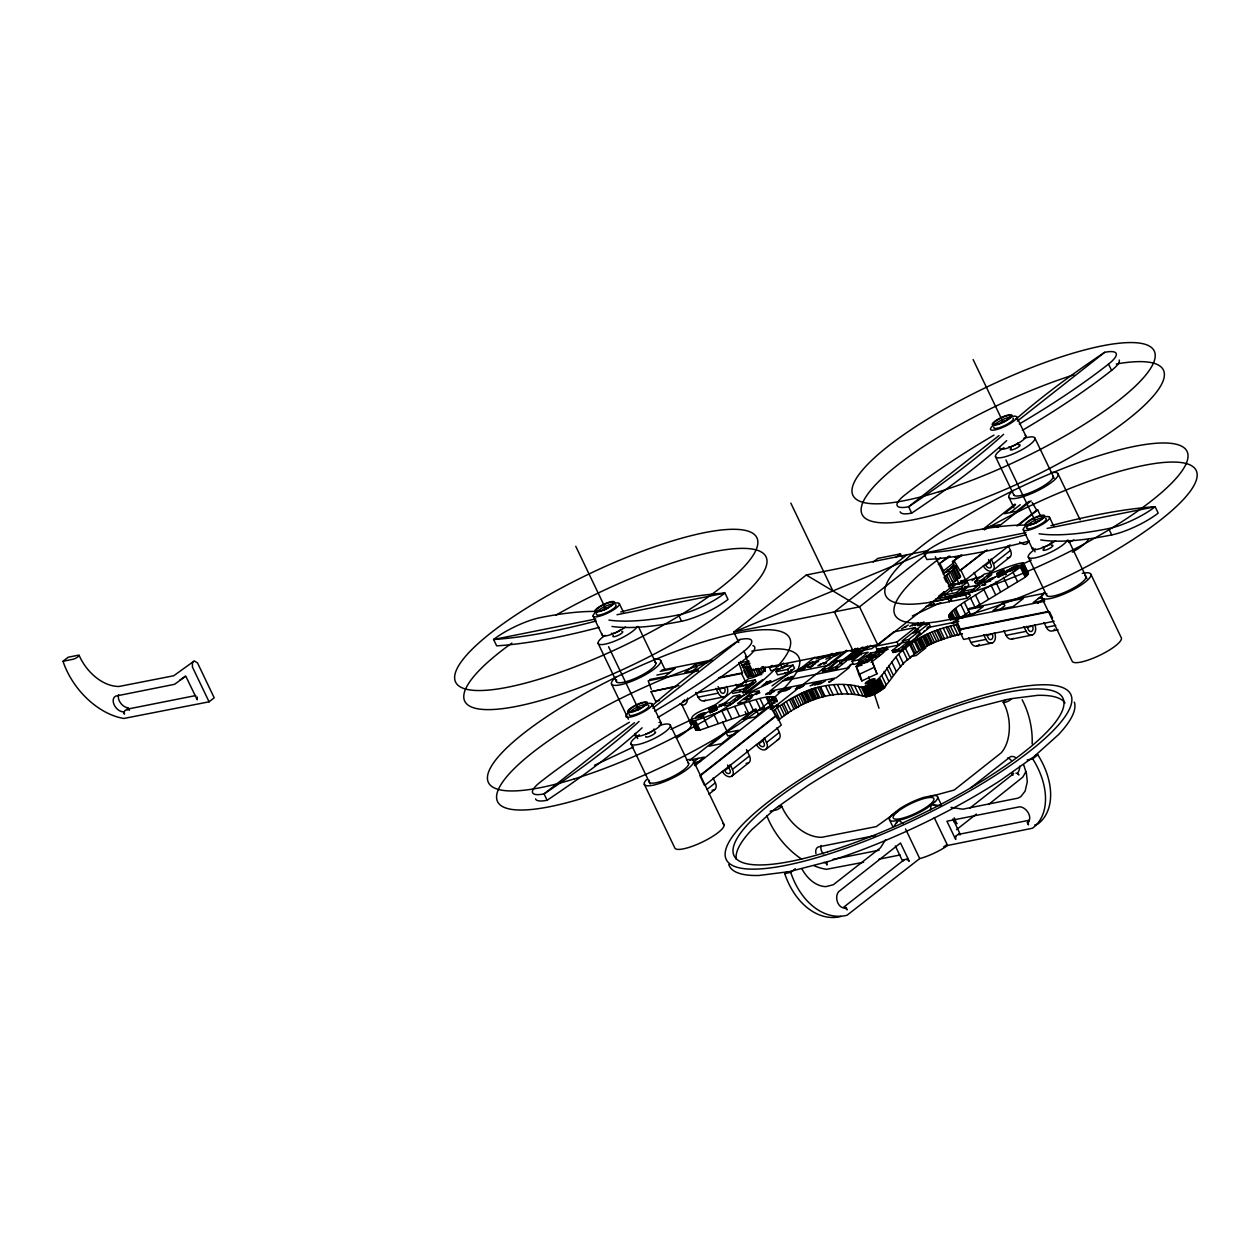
<?xml version="1.0" encoding="UTF-8"?>
<svg xmlns="http://www.w3.org/2000/svg" width="1260" height="1260" viewBox="0 0 1260 1260"><rect width="100%" height="100%" fill="white"/><g stroke="black" fill="none" stroke-linecap="round" stroke-linejoin="round"><path stroke-width="1.5" d="M989.32 573.993C1054.951 547.974 1011.323 574.371 983.776 589.365C982.249 592.515 927.754 619.967 958.813 618.25M896.569 823.174L897.356 821.331A8.788 5.827 51.9 0 1 899.656 820.874L903.042 823.709M970.531 598.043L975.098 607.572L1025.199 577.253L1028.286 573.111L1023.561 563.299M1022.978 562.921C1023.75 568.417 1032.113 576.418 1026.601 572.276M752.141 712.042L699.993 730.091L695.803 730.012L696.181 727.555M769.435 707.238C799.801 676.352 695.347 723.303 692.527 720.815C687.125 713.853 709.49 708.624 716.751 703.757L731.981 691.772M751.999 683.109L751.716 684.117L752.677 683.928M920.65 623.731L920.997 622.471M745.621 688.149L745.337 689.157L746.282 688.968M860.218 652.097L860.501 651.089M853.839 657.121L854.122 656.113M784.067 691.189L784.791 689.047M695.426 728.863L695.835 728.028M777.31 718.783L773.498 710.829C797.627 690.937 830.198 678.447 861.415 687.235C883.496 684.274 888.536 659.421 905.515 648.365C919.847 634.883 939.094 628.582 957.868 624.188L960.908 630.551M872.109 655.846L871.133 656.602L872.392 656.35M945.567 572.308L948.686 570.843M749.968 695.63L747.479 696.796L752.393 694.953L749.322 696.15M943.976 572.859L948.922 570.796M966.452 586.577L963.317 588.83M950.418 626.062L955.001 635.607L962.435 633.733C943.677 638.127 924.415 644.427 910.082 657.909C893.104 668.966 888.064 693.819 865.982 696.78C834.766 687.991 802.21 700.481 778.082 720.373M815.63 663.673L812.054 665.248L813.33 664.13M818.559 661.374L814.984 662.949L816.26 661.831M980.721 581.458L979.288 582.687M885.622 839.648L880.504 847.76L833.301 884.756L825.82 886.631C815.488 886.3 806.967 878.11 801.943 868.928M893.828 826.654L896.899 821.772M808.006 666.682L805.612 666.209M744.455 665.075L748.708 661.721M912.177 625.921L913.815 623.92L909.767 626.393M819.835 665.327L823.253 662.65M724.138 703.395L718.909 705.127M911.342 641.056L907.861 642.899M816.732 682.636L814.653 685.062L819.425 682.101M784.555 666.304L784.287 665.5M948.622 586.876L960.624 576.45L956.056 566.921L944.055 577.332L946.339 582.104M640.316 708.671C642.411 706.041 633.764 710.026 636.835 710.309M1074.339 702.103A191.016 45.565 -25.6 0 1 1058.321 734.816L1033.814 756.772L1000.298 780.523A191.016 45.565 -25.6 0 1 827.505 861.73L789.453 871.605L759.04 875.464A191.016 45.565 -25.6 0 1 728.752 864.517M63 661.264L68.134 657.232L77.994 655.263A3.638 0.866 -25.6 0 1 78.829 656.019A9.182 2.189 -25.6 0 1 76.876 657.562A3.638 0.866 -25.6 0 1 72.859 659.295L63 661.264A64.103 42.478 51.8 0 0 123.842 718.468L209.066 701.82L214.184 697.788L197.536 662.949L194.402 660.98A8.788 6.237 78.8 0 0 192.449 662.524L192.402 666.981L209.066 701.82M125.417 710.167L128.063 709.207L127.197 709.868M659.468 700.45L655.625 701.237L651.058 691.693L678.872 685.597M928.415 550.494L806.274 575.001L733.808 632.079L738.801 642.49M710.026 661.342L695.394 664.288L685.03 672.446L697.835 669.879M691 672.131L696.922 667.469L695.394 664.288M634.442 722.72L544.068 793.894L547.108 800.258A431.676 102.973 -25.6 0 0 642.112 727.808M652.822 708.246L740.124 639.466A36.319 8.662 -25.6 0 1 743.967 651.215L747.007 657.578A305.408 72.844 -25.6 0 1 657.799 717.507M998.991 435.582L908.617 506.756L911.673 513.119A431.676 102.973 -25.6 0 0 1006.661 440.669M1017.371 421.092L1104.673 352.327A36.319 8.662 -25.6 0 1 1108.516 364.077L1111.556 370.424A305.408 72.844 -25.6 0 1 1022.348 430.353M873.196 562.054L877.795 558.416L900.443 553.88L901.955 557.062M718.468 678.163L741.573 673.517L742.439 672.856L738.707 662.634M895.828 557.503L900.443 553.88M731.855 691.472L737.273 687.204L748.771 684.889L749.684 686.794L744.266 691.063L732.769 693.378L731.855 691.472L743.353 689.157L748.771 684.889M735.021 689.362L748.723 678.573C755.354 677.36 763.466 673.895 765.67 667.123M906.853 554.825L834.403 611.887L852.689 650.05M780.491 668.792L770.915 670.714L769.387 667.532L772.096 665.39M723.602 703.899L733.336 696.229L739.73 694.937L740.644 696.843L730.894 704.529L724.516 705.805L723.602 703.899L729.981 702.623L739.73 694.937M749.747 684.117L755.165 679.849L756.079 681.755L750.661 686.023L749.747 684.117L738.25 686.432L743.668 682.164L755.165 679.849M744.502 690.37L747.92 687.677M750.881 685.346L754.299 682.652M769.387 667.532L780.885 665.217L783.594 663.091M776.097 671.69L781.515 667.422L793.012 665.107L794.54 668.288L789.122 672.556L777.625 674.872L776.097 671.69L787.594 669.375L793.012 665.107M925.832 554.636L859.54 606.847L733.808 632.079L926.588 552.022M787.831 664.13L782.413 668.399L780.885 665.217M767.23 681.471L765.607 682.747L770.868 680.731L769.088 682.148M745.81 699.142L747.212 697.804L743.699 699.568L747.731 698.749M748.739 700.04L751.984 697.489M756.284 694.528L759.528 691.96M814.826 657.216L796.336 671.769L829.017 665.217L847.508 650.648M792.036 676.588L788.618 679.266L790.745 678.274M803.155 668.698L805.172 668.005L802.636 669.564A4.032 0.961 -25.6 0 1 800.51 669.989L801.533 668.729M689.63 760.378L754.063 709.632L756 709.238L758.536 714.546M949.064 556.038L938.322 564.496L950.197 556.274M982.816 529.452L1015.04 504.079M726.169 732.737L709.112 746.172L721.35 743.715L738.391 730.28L726.169 732.737L727.681 735.919L734.674 734.517M756 709.238L743.211 719.303L755.449 716.861L768.222 706.781L770.159 706.403L775.735 715.743L776.743 715.538L781.31 725.083L704.592 785.5L700.024 775.955L776.743 715.538M984.296 529.42L987.131 527.184L999.369 524.727L996.518 526.963M1015.544 504.803L1004.173 513.765L1016.411 511.308L1029.199 501.228M811.739 666.162L808.069 667.375L813.22 665.674M783.263 689.346L778.097 692.291L781.641 690.637M693.913 761.733L698.182 758.362M1010.3 512.537L1020.238 504.693M825.851 659.122L830.324 657.169M694.355 764.977L704.293 757.134L692.071 759.591M959.474 584.514L956.497 578.293L960.104 577.568L952.481 561.661L961.002 554.951M694.969 765.623L770.159 706.403M823.662 663.532L836.672 654.176L822.308 657.799M952.481 561.661L962.089 555.235M997.369 527.436L1031.137 500.85M953.678 562.889L942.496 571.646M947.189 570.197L952.765 567.756M771.246 709.538L846.5 650.255M943.267 574.04L954.025 565.567M804.494 685.094L799.328 688.039L802.872 686.369M831.49 662.02L837.884 660.744L828.135 668.414L821.74 669.69L822.654 671.596L825.442 669.406M829.285 668.178L839.018 660.508L845.413 659.232L846.326 661.138L836.577 668.808L830.198 670.084L829.285 668.178L835.663 666.902L847.602 657.421M822.654 671.596L829.048 670.32L831.836 668.131M854.296 650.837L857.714 648.144L856.595 650.365L858.863 648.569M830.198 670.084L832.97 667.894M841.27 661.342L846.689 657.074L858.186 654.775L852.768 659.027L845.114 660.571M836.766 666.902L835.963 667.548L837.869 667.17M700.56 774.963L775.735 715.743M954.403 561.267L959.994 570.607L984.533 551.281M1016.757 525.892L1036.712 510.19L1037.705 509.985L1040.76 516.348M841.444 664.351L842.2 663.532L840.767 663.532M851.445 656.649L848.027 659.342L850.153 658.334M857.824 651.625L854.406 654.302L856.532 653.31M959.994 570.607L987.084 549.864M1017.765 525.688L1037.705 509.985M817.913 684.4L821.331 681.707M866.911 646.963L863.273 648.931L865.132 647.136M820.417 683.897L825.363 680.904M856.422 655.657L851.256 658.586L854.784 656.933M862.801 650.617L857.635 653.562L861.178 651.892M870.581 645.466L864.785 650.034L871.841 648.616L876.188 645.183M852.012 661.216L861.745 653.546L868.14 652.27L858.391 659.941L852.012 661.216L853.524 664.398L859.918 663.122L858.391 659.941M851.398 664.414L847.996 667.107L850.122 666.099M903.121 641.513L898.553 645.104L877.023 649.42L875.495 646.254L893.75 631.874L915.295 627.543L916.808 630.724M745.447 656.365L752.094 670.241L877.826 645.01L950.292 587.932L935.329 556.715M950.481 588.656L955.899 584.388L967.397 582.088L968.924 585.254L963.49 589.523L961.978 586.341L950.481 588.656L952.009 591.838M858.911 661.531L865.399 656.413L869.242 655.641L870.156 657.562L863.667 662.665L859.84 663.437L858.911 661.531L862.753 660.76L869.242 655.641M878.094 651.562L870.439 653.105L867.195 655.657L874.85 654.129L878.094 651.562L879.008 653.467M944.701 594.956L950.119 590.688L961.616 588.388L962.53 590.294L957.112 594.562L945.614 596.862L944.701 594.956L956.198 592.657L961.616 588.388M926.1 606.406L931.849 605.241L934.022 603.54M877.023 649.42L878.078 648.585M908.287 625.023L901.64 628.866M962.057 584.136L960.529 580.955L965.569 579.947L1010.063 544.903M858.517 671.344L856.217 666.367L859.462 663.815L867.132 662.272M859.84 663.437L861.997 661.736M730.485 766.206L724.799 770.679L725.398 771.687A3.607 2.394 51.8 0 0 728.926 773.53A3.607 2.394 51.8 0 0 730.217 770.71L727.603 765.009M763.166 740.47L758.898 743.825L759.496 744.833A3.607 2.394 51.8 0 0 763.024 746.676A3.607 2.394 51.8 0 0 764.316 743.857L762.442 739.699M990.029 561.771L985.777 565.126L986.375 566.134A3.607 2.394 51.8 0 0 989.903 567.976A3.607 2.394 51.8 0 0 991.195 565.157L988.564 559.456M865.336 660.681L866.313 659.925M961.978 586.341L967.397 582.088M951.631 600.012L949.457 601.713L934.133 604.784L932.605 601.603L947.929 598.531L951.19 595.98L935.849 599.051M886.898 647.293L879.228 648.837L875.983 651.388L883.654 649.861L886.898 647.293L887.812 649.199L882.016 652.27M870.188 660.508L875.385 656.413L876.314 658.318L871.101 662.413M876.141 655.83L882.63 650.711L883.543 652.617L877.054 657.736L876.141 655.83L872.298 656.586L878.803 651.483L882.63 650.711M706.876 789.516L715.397 782.806L713.113 778.034M722.389 771.388A7.261 4.835 51.8 0 0 730.469 776.743A7.261 4.835 51.8 0 0 732.454 769.372L749.495 755.953L746.456 749.59M756.488 744.534A7.261 4.835 51.8 0 0 764.568 749.889A7.261 4.835 51.8 0 0 766.553 742.518L779.326 732.438L777.042 727.681M950.213 598.075L953.458 595.523L968.783 592.436L970.31 595.618L967.066 598.185L951.725 601.256L950.213 598.075L965.538 595.003L968.783 592.436M972.106 580.608L976.374 577.253L974.09 572.481M983.351 565.834A7.261 4.835 51.8 0 0 991.431 571.19A7.261 4.835 51.8 0 0 993.415 563.818L1010.473 550.399L1008.173 545.627M878.141 656.365L878.944 655.735M879.433 655.342L880.409 654.586M875.495 646.254L897.041 641.923L915.295 627.543M962.293 591.428L967.711 587.16L979.209 584.86L980.122 586.766L974.72 591.019L963.207 593.334L962.293 591.428L973.791 589.129L979.209 584.86M974.657 581.71L984.406 574.04L990.801 572.764L991.714 574.67L981.965 582.341L975.571 583.616L974.657 581.71L981.052 580.435L990.801 572.764M923.879 621.904L919.611 625.259L917.422 625.574L921.847 623.495M708.939 794.178L714.609 789.689M731.666 776.27L748.708 762.835M765.765 749.416L778.554 739.337M992.628 570.717L1009.685 557.282M892.127 650.569L901.876 642.884L908.255 641.608L909.169 643.513L899.419 651.184L893.041 652.475L892.127 650.569L898.506 649.278L908.255 641.608M989.651 575.663L987.541 577.316L987.194 576.245M908.554 639.623L918.304 631.937L919.816 635.119L910.082 642.805L908.554 639.623L902.176 640.899L911.909 633.229L918.304 631.937M928.951 623.558L922.572 624.834L912.823 632.504L919.217 631.228L928.951 623.558L930.478 626.74L920.729 634.41L917.548 635.056M893.041 652.475L895.828 650.286M971.869 590.294L971.271 590.987L973.035 590.72M896.364 650.601L895.072 651.625L899.105 650.822M897.183 651.215L897.986 650.569M902.349 648.27L904.286 646.726M905.436 645.829L907.547 644.175M912.996 639.875L914.949 638.347M923.643 631.481L924.619 630.724M983.824 585.049L985.241 583.726L981.729 585.475L985.745 584.672M991.147 579.301L992.565 578.056L989.037 579.726L993.069 578.907M1054.084 621.259L963.569 639.434L958.986 629.89L959.836 629.212L956.119 619.006L957.758 617.715L972.846 614.691L983.209 606.533L968.121 609.556L970.672 614.848M968.121 609.556L969.759 608.265L1044.886 593.192M956.009 622.976L958.041 621.385M1003.338 602.485L992.975 610.643L1013.087 606.611L1023.451 598.453L1003.338 602.485L1004.85 605.666L998.928 610.328M1043.563 594.421L1033.2 602.579L1044.524 600.311M1037.689 603.43L1043.611 598.752M969.901 808.085L1012.189 774.821M956.513 829.663L976.342 814.07M988.564 804.478L1022.742 777.184A64.103 45.502 78.7 0 0 1025.845 771.466M841.034 916.414A64.103 45.502 78.7 0 1 784.712 873.558L786.775 871.936M1011.89 698.607L1006.015 699.694L1004 701.269A3.638 0.866 -25.6 0 0 1004.378 702.45A9.182 2.189 -25.6 0 0 1006.094 702.056A3.638 0.866 -25.6 0 0 1010.016 700.072L1011.89 698.607L1037.578 695.347A182.322 43.486 -25.6 0 1 1065.015 702.907M784.712 873.558L790.729 872.361L795.375 868.723M970.925 787.705L1010.221 756.882A9.119 6.473 78.7 0 1 1015.607 757.622M843.57 907.294L904.019 859.856A9.182 6.079 51.9 0 1 906.318 859.399L908.129 858.911L909.169 861.289A3.638 2.41 51.9 0 0 906.318 859.399M1027.152 759.953L1032.712 758.851L1037.831 754.819A64.103 42.478 51.9 0 1 1037.641 824.182L1034.759 824.985M1032.712 758.851A64.103 42.478 51.9 0 1 1032.523 828.214L947.599 845.492L945.882 846.72A26.617 6.347 -25.6 0 1 921.8 858.028L919.706 858.58L847.067 915.217A64.103 45.502 78.7 0 1 790.729 872.361M964.404 602.264L968.987 611.809L960.262 618.093L955.694 608.548M193.804 661.311L173.722 675.754L119.102 686.464C102.312 686.574 86.121 671.485 79.144 655.405M179.66 680.29L185.299 676.226M896.348 812.149L876.267 826.607L821.662 837.317C804.856 837.428 788.665 822.339 781.688 806.242M1037.2 522.27L1038.13 521.041L1033.767 523.624M956.198 835.994A3.638 2.583 78.7 0 0 955.757 839.443L954.56 837.144L956.198 835.994A9.182 6.52 78.7 0 1 958.167 834.467L959.695 833.112L952.922 818.968M975.098 607.572L979.933 604.359L975.366 594.815M852.878 649.593L851.02 651.388L855.792 648.522L854.831 648.711M742.045 665.563L746.077 663.091M817.929 665.721L821.158 663.736M699.583 714.956C690.779 722.232 713.585 709.821 699.583 714.956L701.111 718.137M869.069 680.935C860.265 688.212 883.071 675.817 869.069 680.935L870.597 684.117M785.106 679.108C794.036 676.195 775.467 684.432 788.965 677.203M735.934 699.93L735.068 700.402M926.872 628.834L928.084 627.543L958.797 621.4M799.202 687.015C790.225 689.944 808.825 681.755 795.344 688.937M777.436 668.871L778.302 668.414M739.525 691.362L740.392 690.905M781.389 691.74L787.484 688.511M605.84 609.273C612.958 604.8 598.721 610.565 605.194 609.541M639.277 709.348L638.001 709.947M1036.633 522.616L1034.208 523.577M1013.544 567.378C1004.094 573.804 1024.097 564.48 1013.544 567.378L1015.072 570.559M748.613 663.406L745.873 664.792L748.519 664.256M869.872 684.353L874.44 693.898L875.59 693.378L876.724 692.827L872.156 683.282M716.152 706.246L717.129 709.222M711.223 711.995L710.246 709.018M1003.747 571.221L1004.11 570.276L996.865 573.678L998.156 577.301L1005.401 573.899L1004.425 570.906L996.865 573.678M771.341 693.551L769.261 694.071L774.616 691.094L772.128 691.582M822.087 657.09L824.859 655.783M998.818 576.985L997.841 576.67L1005.086 573.253L1004.11 570.276M823.883 664.24L826.67 662.933M845.066 659.641L846.326 659.106M954.261 623.086L951.993 623.196A4.993 1.197 -25.6 0 1 954.875 621.054L957.159 620.235M776.491 706.891L778.475 705.175A4.993 1.197 -25.6 0 0 775.562 705.647L772.412 707.71M997.526 572.764L998.566 575.363L997.526 572.764L1002.787 570.292L1003.826 572.89L974.453 586.703M709.522 708.183L714.782 705.71L715.397 706.986L715.822 708.309L710.577 710.782L709.522 708.183L709.963 709.506L715.397 706.986M785.421 672.714L784.523 673.092M716.121 705.679L717.397 709.301L710.152 712.719L708.876 709.096L716.42 706.324M997.967 574.103L1003.212 571.63L1002.787 570.292M594.484 765.308L633.544 746.959M670.808 729.398L709.9 711.065M716.971 707.71L725.886 703.568M738.281 697.693L832.419 653.499M912.334 615.935L940.747 602.595M951.363 597.555L963.821 591.743M1004.645 572.528L1031.31 560.038M1068.559 542.477L1073.914 540.005M861.399 647.593L863.352 647.293L858.674 649.861M860.076 662.24L857.903 663.059A4.048 0.961 -25.6 0 1 857.32 663.185M871.322 659.484L856.233 666.572L858.847 674.541L861.887 680.904L876.976 673.817L871.322 659.484L876.976 673.817M858.847 674.541L873.92 667.453M870.188 681.345L871.825 680.573M1004.724 574.213L1005.086 573.253M830.781 681.628L828.67 682.054L834.057 679.156L831.568 679.66M964.514 586.876L965.601 586.467M915.689 637.528L917.674 636.08L916.461 636.127M816.118 658.822L820.575 656.87M980.107 582.057L983.162 580.781M991.951 578.655L995.006 577.379M865.368 686.133L869.936 695.678L872.156 694.858L867.589 685.314M916.729 623.448L918.65 623.07L914.288 625.37L917.674 623.984M939.897 629.134L944.464 638.663L941.094 639.828L936.526 630.284M1011.827 568.591L1006.394 570.481L1006.693 571.363M950.639 567.472L955.804 566.071M803.99 667.485L807.471 666.304M982.91 576.135L948.323 585.979M788.524 672.194L786.949 672.415M984.816 583.049L990.943 580.577L987.73 580.75M755.653 711.034L771.655 706.955L767.088 697.41M1006.015 699.694L972.216 708.466A182.322 43.486 -25.6 0 0 807.282 785.972L775.294 808.652L751.905 829.6A182.322 43.486 -25.6 0 0 736.218 859.225M858.438 686.322L863.006 695.866L866.88 696.575L862.312 687.031M595.791 618.991L493.605 639.497L496.66 645.86A431.676 102.973 -25.6 0 0 599.209 627.37M617.006 614.738L724.957 593.066L728.012 599.429A36.319 8.662 -25.6 0 1 681.55 621.259A305.408 72.844 -25.6 0 1 611.982 626.456M1025.955 532.665L923.785 553.172L926.825 559.519A431.676 102.973 -25.6 0 0 1029.389 541.044M1047.17 528.397L1155.136 506.74L1158.176 513.103A36.319 8.662 -25.6 0 1 1111.714 534.933A305.408 72.844 -25.6 0 1 1040.744 539.91M954.56 557.219L959.805 556.18M977.177 583.112L981.209 582.309M956.765 592.94L957.71 592.751M968.168 593.696L969.208 593.775A6.19 1.48 -25.6 0 1 968.767 594.247M950.355 597.413L951.394 597.476A6.41 1.528 -25.6 0 1 950.938 597.949M661.831 670.068L711.9 660.004M660.193 671.344L675.281 668.32L664.918 676.494L649.829 679.518M656.885 675.061L670.099 672.399M1038.382 598.5L1042.162 597.744M904.381 627.118L906.066 626.787M698.26 670.761L648.191 680.809L651.278 689.315M956.119 619.006L1044.729 601.225M739.321 662.949L748.944 661.012M927.281 627.37L930.478 626.74M742.298 664.855L749.968 663.311M914.728 630.252L918.572 629.48M867.1 646.254L868.061 646.065M870.817 646.112L874.85 645.309M719.318 677.486L742.439 672.856M959.836 629.212L1048.446 611.431M651.058 691.693L676.084 686.668M958.986 629.89L1049.517 611.73L1052.572 618.077M856.674 651.845L858.973 651.388M806.904 665.185L809.581 664.65M885.26 649.719L887.812 649.199M846.452 657.657L848.752 657.184M850.295 656.885L852.595 656.413M790.808 669.832L791.532 670.163A3.969 0.945 -25.6 0 1 789.232 671.848M868.108 657.562L873.857 656.413M875.385 656.413L871.558 657.184L865.069 662.303L868.896 661.531M696.071 693.11L742.298 683.833M762.52 679.802L746.456 691.708L742.723 692.779L748.881 690.559M785.673 675.155L787.169 674.856L772.018 685.913M719.066 688.984L724.547 687.881L724.941 688.984A3.607 2.551 78.7 0 1 724.027 692.921A3.607 2.551 78.7 0 1 720.862 692.197L718.058 686.574M986.596 635.292L992.25 634.158L992.659 635.26A3.607 2.551 78.7 0 1 991.73 639.198A3.607 2.551 78.7 0 1 988.564 638.473L986.501 634.41M1026.994 627.197L1032.491 626.094L1032.885 627.181A3.607 2.551 78.7 0 1 1031.972 631.134A3.607 2.551 78.7 0 1 1028.806 630.394L1026.742 626.33M922.73 648.49L925.911 647.845L916.178 655.515L909.799 656.806M850.248 664.65L852.547 664.193M790.886 676.809L793.186 676.352M695.851 692.401L698.135 697.174L718.247 693.126A7.261 5.134 78.7 0 0 725.571 696.134A7.261 5.134 78.7 0 0 726.784 686.416M745.841 687.566L749.684 686.794M763.985 684.023L767.497 683.519L762.032 685.566M968.593 637.67L970.877 642.427L985.966 639.403A7.261 5.134 78.7 0 0 993.274 642.411A7.261 5.134 78.7 0 0 994.486 632.693M1003.795 630.598L1006.078 635.371L1026.191 631.339A7.261 5.134 78.7 0 0 1033.499 634.331A7.261 5.134 78.7 0 0 1034.712 624.613M1044.02 622.519L1046.32 627.291L1055.738 625.401M856.217 666.367L861.966 665.217M704.245 700.828L724.358 696.78M976.972 646.096L992.061 643.057M1012.174 639.025L1032.302 634.993M1058.069 629.811L1052.415 630.945A7.261 5.134 78.7 0 1 1046.32 627.291M755.984 693.63L759.827 692.858M788.823 688.244L790.745 687.85L785.405 690.921M816.133 683.33L818.055 682.936M812.401 684.369L814.574 683.55A4.016 0.961 -25.6 0 1 812.794 684.952L810.038 685.881M787.61 689.535L788.949 689.251M816.779 684.637L819.063 684.164M770.112 709.238L773.451 708.577M693.583 762.773L700.576 761.371M128.662 708.876L195.757 695.552M778.223 806.573L780.538 806.116A3.638 0.866 -25.6 0 1 781.373 806.872A9.182 2.189 -25.6 0 1 779.42 808.416A3.638 0.866 -25.6 0 1 775.404 810.149L770.112 811.188M1035.468 755.291L1037.831 754.819M875.621 835.459L818.275 846.941A9.119 6.048 51.8 0 0 815.96 853.603M833.128 859.336L879.133 850.201M1029.058 820.276L958.167 834.467A3.638 2.583 78.7 0 1 960.167 834.923M863.62 862.234L826.387 869.321A64.103 42.478 51.8 0 1 814.054 865.746M878.976 859.178L900.097 854.973M742.345 667.343L749.464 666.099L754.031 675.628L758.552 675.029L755.496 668.666M746.912 676.888L758.552 675.029M754.031 675.628L752.409 675.88L747.841 666.335M960.577 618.062L962.892 617.778M897.624 811.755L896.962 811.834A8.788 6.237 78.8 0 0 894.994 813.377M941.33 805.817L932.888 804.667A8.788 6.237 78.6 0 0 930.919 806.211L930.542 809.739M810.117 667.453L810.952 667.469M952.67 565.866L955.001 565.992M690.858 719.318L697.095 730.359L692.527 720.815M951.048 807.361L962.703 809.203L1017.954 798.147L1020.789 796.682L1025.136 791.107L1027.294 781.783L1026.459 773.498L1023.718 764.883M933.55 804.589L935.519 805.833M931.045 797.029L930.274 796.808A8.788 5.812 51.8 0 0 928.573 797.029L954.151 790.067L1001.149 752.881C1011.323 741.494 1012.064 717.98 1003.228 702.308M806.274 575.001L859.54 606.847L877.826 645.01M817.897 657.405L818.795 658.271M1032.066 502.409L1036.712 510.19M954.182 817.866L956.923 823.772A3.638 2.41 51.8 0 0 955.6 822.481M934.227 817.63L947.599 845.492M1039.106 533.767A305.408 72.844 -25.6 0 0 1108.674 528.57L1111.714 534.933M1058.101 473.933L1080.119 519.876M1034.885 438.086L1054.132 478.249M1016.741 417.013L1025.892 436.086M1090.908 574.34L1121.384 637.954A27.232 6.489 -25.6 0 1 1098.783 655.751A27.232 6.489 -25.6 0 1 1072.118 661.106L1041.642 597.508M1068.543 540.241L1086.939 578.655M1049.548 517.419L1053.707 526.082M973.13 359.572L1002.755 421.423M1005.937 459.979L1035.562 521.829M995.479 456.624L1013.875 495.038M1008.835 497.101L1013.906 507.701M1033.373 548.336L1035.074 551.864M1023.262 529.767L1032.412 548.84M1028.286 557.03L1046.682 595.444M1023.734 563.881L1028.27 573.773M1024.837 567.567L1027.12 572.339M1023.293 565.078L1027.861 574.623M1022.947 565.551L1027.514 575.08M1022.49 566.055L1027.058 575.599M1021.954 566.591L1026.538 576.119M1021.34 567.142L1025.908 576.686M1020.631 567.724L1025.199 577.253M1012.93 572.009L1017.513 581.553M1003.212 571.63L1003.826 572.89M1003.464 577.411L1008.031 586.955M1023.908 626.567L1026.191 631.339M991.132 559.046L993.415 563.818M995.809 581.962L1000.393 591.507M990.911 584.939L995.479 594.484M981.052 580.435L981.965 582.341M983.776 589.365L988.344 598.909M973.791 589.129L974.704 591.034M960.986 570.418L965.569 579.947M953.962 568.606L958.529 578.151M965.538 595.003L967.066 598.185M952.765 569.583L957.332 579.127M983.682 634.63L985.966 639.403M951.489 570.638L956.056 580.183M950.15 571.772L954.733 581.317M952.214 580.844L954.45 585.522M948.37 573.332L952.938 582.876M956.198 592.657L957.112 594.562M946.512 575.017L951.993 586.168M960.923 604.721L965.491 614.266M940.244 564.118L943.63 571.19M945.11 576.324L949.678 585.853M954.922 609.147L959.49 618.692M947.929 598.531L949.457 601.713M953.521 610.281L958.088 619.826M951.725 611.84L955.537 619.794M950.906 612.612L953.962 618.975M955.978 624.645L960.545 634.19M950.072 613.494L953.111 619.857M949.662 614.029L951.946 618.802M949.347 614.549L951.631 619.322M949.142 615.038L951.426 619.81M948.938 615.636L950.465 618.817M948.875 616.061L950.402 619.621M953.347 625.306L957.915 634.835M948.985 616.865L950.512 620.046M948.071 626.708L952.639 636.253M946.197 627.244L950.78 636.773M943.22 628.11L947.788 637.654M930.337 602.059L931.849 605.241M938.023 629.748L942.59 639.292M934.29 631.134L938.857 640.678M932.164 631.984L936.731 641.529M929.896 632.945L934.463 642.474M928.069 633.748L932.652 643.293M926.809 634.331L931.376 643.876M925.186 635.103L929.77 644.648M923.895 635.749L928.462 645.293M922.525 636.442L927.092 645.986M919.217 631.228L920.729 634.41M920.839 637.34L925.407 646.868M919.501 638.048L924.084 647.593M918.288 638.741L922.856 648.286M917.154 639.418L921.737 648.963M915.532 640.474L920.099 650.018M914.303 641.308L918.871 650.853M912.004 642.978L916.571 652.523M910.508 644.128L915.091 653.672M909.751 644.742L914.319 654.271M905.515 648.365L910.082 657.909M903.026 650.617L907.594 660.161M897.041 641.923L898.553 645.104M898.506 649.278L899.419 651.184M898.931 654.444L903.499 663.988M896.112 657.263L900.679 666.792M891.718 661.894L896.285 671.438M883.654 649.861L884.567 651.766M888.615 665.516L893.198 675.061M886.709 667.894L891.292 677.439M884.111 671.423L888.678 680.967M881.653 675.423L886.221 684.967L884.552 688.054L879.984 678.51M870.439 653.105L871.353 655.011M937.613 796.981L940.984 804.038M879.212 679.093L883.78 688.621M954.56 837.144L946.937 821.221L1019.639 806.794A9.119 6.048 51.8 0 1 1028.68 813.614A9.119 6.048 51.8 0 1 1027.199 822.544L1028.444 824.843A3.638 2.599 76.8 0 1 1028.837 821.41M878.362 679.691L882.929 689.236M877.448 680.305L882.016 689.834M876.456 680.92L881.024 690.464M790.823 503.118L832.892 590.909M875.448 681.518L880.015 691.063M874.377 682.117L878.944 691.661M862.753 660.76L863.667 662.665M873.274 682.715L877.842 692.26M869.904 680.51L871.432 683.692M871.022 683.833L875.59 693.378M868.723 684.857L873.29 694.402M866.455 685.739L871.022 695.284M864.297 686.48L868.864 696.024M863.289 686.779L867.856 696.323M861.415 687.235L865.982 696.78M854.375 685.393L858.942 694.937M839.018 660.508L839.932 662.413M850.453 684.936L855.036 694.465M847.728 684.731L852.295 694.276M835.663 666.902L836.577 668.808M843.397 684.59L847.964 694.134M837.553 684.763L842.121 694.307M905.546 828.938L919.706 858.58M828.135 668.414L829.048 670.32M833.884 684.999L838.451 694.543M828.702 685.534L833.285 695.079M825.599 685.913L830.183 695.457M889.45 819.614L892.836 826.67M908.129 858.911L900.506 843.003L838.593 891.718A9.119 6.473 78.7 0 0 837.9 903.121A9.119 6.473 78.7 0 0 846.153 907.483L847.145 909.893A3.638 2.425 53.7 0 0 844.342 907.956M820.449 686.7L825.017 696.245M819.536 686.873L824.119 696.418L822.37 696.796L817.787 687.251M895.34 845.964L902.113 860.107L904.019 859.856A3.638 2.41 51.9 0 0 903.294 860.895M815.157 687.913L819.725 697.457M813.787 688.291L818.354 697.819L816.575 698.386L811.991 688.842M810.778 689.267L815.362 698.812M809.503 689.74L814.07 699.284L812.684 699.851L808.117 690.307M806.369 691.031L810.936 700.56M804.967 691.63L809.534 701.174M803.659 692.212L808.227 701.757L806.605 702.513L802.037 692.969M800.777 693.567L805.345 703.111M787.594 669.375L789.122 672.556M798.982 694.465L803.549 703.994M796.777 695.599L801.344 705.143M794.729 696.717L799.297 706.246L797.17 707.458L792.603 697.914M791.201 698.749L795.769 708.293M789.484 699.82L794.052 709.364M786.46 701.773L791.028 711.317M783.783 703.568L788.351 713.113M782.113 704.702L786.681 714.247M763.78 666.697L765.308 669.879M763.056 666.603L765.34 671.375M762.032 666.572L764.316 671.344M780.019 706.135L784.602 715.68M775.483 697.552L777.01 700.733M775.199 697.284L776.727 700.466M774.711 697L777.01 701.773M760.662 668.225L762.946 672.997M774.302 696.812L776.585 701.584M773.766 696.685L776.05 701.458M773.215 696.622L775.498 701.395M758.615 668.367L761.654 674.73M772.049 696.654L775.089 703.017M777.452 707.962L782.019 717.507M757.26 668.493L760.316 674.856M771.01 696.764L774.049 703.127M775.136 709.632L779.719 719.161M768.82 697.079L773.388 706.624M753.181 668.966L756.236 675.313M766.237 697.583L770.805 707.128M746.314 666.603L750.881 676.148M744.88 666.871L749.448 676.399M760.205 699.048L764.773 708.592L760.819 709.632L756.252 700.087M740.345 661.342L747.967 677.25M743.872 670.525L746.156 675.297M741.573 673.517L746.156 683.062M743.353 689.157L744.266 691.063M749.369 701.977L753.937 711.506M764.253 737.746L766.553 742.518M736.092 684.322L737.604 687.503M743.998 703.553L748.566 713.097M745.18 711.695L747.716 717.003M734.737 706.403L739.305 715.948M729.981 702.623L730.894 704.529M727.004 708.97L731.572 718.499M715.963 688.354L718.247 693.126M608.942 620.093A305.408 72.844 -25.6 0 0 678.51 614.896L681.55 621.259M721.697 710.766L726.28 720.31M717.397 709.301L710.152 712.719M715.822 708.309L714.782 705.71M722.578 722.043L726.815 730.879M713.522 713.664L718.09 723.208M730.17 764.599L732.454 769.372M702.103 713.869L703.631 717.05M703.505 717.428L708.073 726.973M695.426 720.547L699.993 730.091M694.606 720.688L699.174 730.233M693.835 720.783L698.402 730.327M693.142 720.83L697.709 730.375M691.772 720.515L696.575 730.296M690.795 719.68L695.803 730.012M660.744 660.681L664.981 669.517M681.912 704.844L691.22 724.279M638.363 626.567L655.94 663.233M619.385 603.745L623.542 612.423M693.551 761.087L724.027 824.686M670.336 725.24L688.747 763.639M652.192 704.151L661.327 723.224M575.757 546.304L605.399 608.155M608.564 646.711L638.206 708.561M593.098 616.093L602.248 635.182M598.106 643.356L616.518 681.77M611.462 683.833L628.394 719.177M635.166 733.304L637.717 738.612M630.913 743.762L650.16 783.925M644.269 784.24L674.746 847.838A27.232 6.489 -25.6 0 0 704.623 840.924A27.232 6.489 -25.6 0 0 722.657 823.473M983.95 578.797L984.296 579.884M859.667 649.168L861.509 654.727M868.707 676.841L878.992 708.215M859.288 672.934L861.887 680.904M710.136 709.459L710.577 710.782M124.913 710.719A3.638 2.551 80.7 0 0 124.425 714.152L123.275 711.853A9.119 6.048 51.8 0 1 114.235 705.017A9.119 6.048 51.8 0 1 115.715 696.087L174.526 684.322L185.803 676.195L197.206 699.757A3.638 2.583 78.8 0 1 197.269 697.048M126.866 709.175A3.638 2.551 80.7 0 1 129.418 710.246L128.41 707.821A9.119 6.048 51.8 0 1 120.677 703.159A9.119 6.048 51.8 0 1 118.613 694.606M946.496 844.893A22.523 5.371 -25.6 0 1 943.756 846.767M823.221 853.996A9.119 6.048 51.8 0 1 821.158 845.444M823.819 862.36A9.119 6.048 51.8 0 0 825.82 862.706L826.969 865.006A3.638 2.551 80.7 0 1 827.458 861.556M801.691 859.147A64.103 42.478 51.8 0 1 766.773 815.519M1022.144 699.773A64.103 45.502 78.7 0 1 1032.16 743.888M1019.686 766.143A9.119 6.473 78.7 0 1 1017.765 772.632L1018.852 774.979A3.638 2.378 50 0 0 1015.969 773.12M954.072 821.882A3.638 2.41 51.8 0 1 954.828 822.087M1012.883 775.341A3.638 2.378 50 0 1 1013.67 773.577M1007.795 757.89A9.119 6.473 78.7 0 1 1011.181 760.394M1012.867 772.034A9.119 6.473 78.7 0 1 1011.748 773.845M875.164 692.134A5.449 1.291 -25.6 0 1 873.873 692.685M1108.516 364.077A305.408 72.844 -25.6 0 1 1019.308 423.99M1016.206 418.966A431.676 102.973 -25.6 0 1 1104.673 352.327M1119.274 360.045A36.319 8.662 -25.6 0 1 1111.556 370.424M1116.328 363.998A167.044 39.847 -25.6 0 1 1072.827 455.773A167.044 39.847 -25.6 0 1 861.115 509.733A167.044 39.847 -25.6 0 1 1073.882 374.818M993.982 435.094A305.408 72.844 -25.6 0 0 904.79 495.022A36.319 8.662 -25.6 0 0 908.617 506.756A431.676 102.973 -25.6 0 0 1003.621 434.306M911.673 513.119A36.319 8.662 -25.6 0 1 900.128 511.765M1012.914 418.068A10.899 2.599 -25.6 0 1 1004.409 425.675A10.899 2.599 -25.6 0 1 993.872 427.014M1012.126 416.462A14.522 3.465 -25.6 0 1 1013.654 421.171A14.522 3.465 -25.6 0 1 995.085 429.896A14.522 3.465 -25.6 0 1 993.542 425.203M1025.152 435.44A14.522 3.465 -25.6 0 1 1013.827 445.583A14.522 3.465 -25.6 0 1 999.778 447.363M994.565 425.234A9.434 2.252 -25.6 0 1 1002.283 419.753A9.434 2.252 -25.6 0 1 1011.056 417.469M1018.379 444.843A5.449 1.291 -25.6 0 1 1018.962 446.591A5.449 1.291 -25.6 0 1 1011.985 449.867A5.449 1.291 -25.6 0 1 1011.418 448.103M1018.127 442.795A5.449 1.291 -25.6 0 1 1011.544 446.402M1010.457 446.686A5.449 1.291 -25.6 0 1 1009.008 446.733M1023.624 438.417A21.782 5.197 -25.6 0 1 1031.326 443.457A21.782 5.197 -25.6 0 1 1001.133 457.648A21.782 5.197 -25.6 0 1 1003.921 447.678M976.374 577.253A7.261 4.835 51.8 0 1 976.988 578.938M1028.192 541.753A7.261 4.835 51.8 0 1 1019.655 542.036M1010.473 550.399A7.261 4.835 51.8 0 1 1007.086 557.802M1088.262 539.548A27.232 6.489 -25.6 0 1 1072.292 552.148M1053.171 476.248A21.782 5.197 -25.6 0 1 1035.09 490.502A21.782 5.197 -25.6 0 1 1013.764 494.786M1051.029 472.642A27.232 6.489 -25.6 0 1 1051.864 482.108A27.232 6.489 -25.6 0 1 1018.033 497.999A27.232 6.489 -25.6 0 1 1013.292 490.376M595.35 611.431A305.408 72.844 -25.6 0 0 540.067 617.668A36.319 8.662 -25.6 0 0 493.605 639.497A431.676 102.973 -25.6 0 0 596.169 621.007M555.817 615.195A167.044 39.847 -25.6 0 1 767.009 561.551A167.044 39.847 -25.6 0 1 554.699 696.292A167.044 39.847 -25.6 0 1 511.875 643.088M678.51 614.896A36.319 8.662 -25.6 0 0 724.957 593.066A431.676 102.973 -25.6 0 0 620.707 611.998M615.541 604.8A10.899 2.599 -25.6 0 1 607.052 612.407A10.899 2.599 -25.6 0 1 596.515 613.746M614.77 603.209A14.522 3.465 -25.6 0 1 616.298 607.903A14.522 3.465 -25.6 0 1 597.712 616.628A14.522 3.465 -25.6 0 1 596.185 611.935M625.448 626.976A14.522 3.465 -25.6 0 1 609.745 634.961A14.522 3.465 -25.6 0 1 602.406 634.111M597.193 611.966A9.434 2.252 -25.6 0 1 604.926 606.485A9.434 2.252 -25.6 0 1 613.699 604.217M621.889 631.465A5.449 1.291 -25.6 0 1 618.235 635.339A5.449 1.291 -25.6 0 1 613.352 635.465M620.77 629.527A5.449 1.291 -25.6 0 1 615.415 632.709A5.449 1.291 -25.6 0 1 611.368 633.229M637.276 626.425A21.782 5.197 -25.6 0 1 607.84 643.482A21.782 5.197 -25.6 0 1 605.178 635.323M687.503 698.119A7.261 5.134 78.7 0 1 680.116 703.93M684.652 699.741A3.607 2.551 78.7 0 1 683.786 701.001M683.188 701.332A3.607 2.551 78.7 0 1 682.542 701.41M705.442 700.166A7.261 5.134 78.7 0 1 698.135 697.174M689.85 723.067A27.232 6.489 -25.6 0 1 676.415 738.045M654.727 662.02A21.782 5.197 -25.6 0 1 637.733 677.234A21.782 5.197 -25.6 0 1 616.644 679.912M653.672 659.389A27.232 6.489 -25.6 0 1 654.491 668.84A27.232 6.489 -25.6 0 1 620.676 684.731A27.232 6.489 -25.6 0 1 615.935 677.124M629.433 722.232A305.408 72.844 -25.6 0 0 540.225 782.161A36.319 8.662 -25.6 0 0 544.068 793.894A431.676 102.973 -25.6 0 0 639.056 721.444M547.108 800.258A36.319 8.662 -25.6 0 1 535.579 798.919M751.779 651.152A167.044 39.847 -25.6 0 1 708.876 742.565A167.044 39.847 -25.6 0 1 496.566 797.249A167.044 39.847 -25.6 0 1 707.506 662.555M743.967 651.215A305.408 72.844 -25.6 0 1 654.759 711.144M651.656 706.104A431.676 102.973 -25.6 0 1 740.124 639.466M752.897 645.561A36.319 8.662 -25.6 0 1 747.007 657.578M648.349 705.206A10.899 2.599 -25.6 0 1 639.859 712.813A10.899 2.599 -25.6 0 1 629.323 714.152M659.027 722.405A14.522 3.465 -25.6 0 1 650.979 731.887A14.522 3.465 -25.6 0 1 635.213 734.517M647.577 703.615A14.522 3.465 -25.6 0 1 649.105 708.309A14.522 3.465 -25.6 0 1 630.52 717.034A14.522 3.465 -25.6 0 1 628.992 712.341M630 712.372A9.434 2.252 -25.6 0 1 638.851 706.387A9.434 2.252 -25.6 0 1 646.978 705.033M654.696 731.871A5.449 1.291 -25.6 0 1 651.672 735.43A5.449 1.291 -25.6 0 1 645.766 736.407M654.034 729.005A5.449 1.291 -25.6 0 1 651.373 731.572A5.449 1.291 -25.6 0 1 645.908 733.84M659.074 725.555A21.782 5.197 -25.6 0 1 666.776 730.595A21.782 5.197 -25.6 0 1 636.568 744.786A21.782 5.197 -25.6 0 1 639.356 734.816M715.397 782.806A7.261 4.835 51.8 0 1 712.01 790.225M749.495 755.953A7.261 4.835 51.8 0 1 746.109 763.355M779.326 732.438A7.261 4.835 51.8 0 1 777.357 739.809M687.535 762.426A21.782 5.197 -25.6 0 1 670.54 777.64A21.782 5.197 -25.6 0 1 649.451 780.318M686.48 759.796A27.232 6.489 -25.6 0 1 688.228 768.505A27.232 6.489 -25.6 0 1 655.83 784.57A27.232 6.489 -25.6 0 1 646.553 779.578M1108.674 528.57A36.319 8.662 -25.6 0 0 1155.136 506.74A431.676 102.973 -25.6 0 0 1050.887 525.672M984.343 529.814A167.044 39.847 -25.6 0 1 1197.173 474.658A167.044 39.847 -25.6 0 1 986.785 609.352A167.044 39.847 -25.6 0 1 940.448 557.912M1025.514 525.105A305.408 72.844 -25.6 0 0 970.247 531.326A36.319 8.662 -25.6 0 0 923.785 553.172A431.676 102.973 -25.6 0 0 1026.333 534.681M1045.721 518.474A10.899 2.599 -25.6 0 1 1037.216 526.082A10.899 2.599 -25.6 0 1 1026.679 527.42M1055.612 540.65A14.522 3.465 -25.6 0 1 1039.925 548.635A14.522 3.465 -25.6 0 1 1032.586 547.785M1044.934 516.868A14.522 3.465 -25.6 0 1 1046.461 521.577A14.522 3.465 -25.6 0 1 1027.892 530.303A14.522 3.465 -25.6 0 1 1026.349 525.609M1027.735 526.759A9.434 2.252 -25.6 0 1 1032.901 521.278A9.434 2.252 -25.6 0 1 1043.863 517.876M1051.186 545.249A5.449 1.291 -25.6 0 1 1051.769 546.998A5.449 1.291 -25.6 0 1 1044.792 550.274A5.449 1.291 -25.6 0 1 1044.225 548.525M1051.391 542.257A5.449 1.291 -25.6 0 1 1048.131 545.186A5.449 1.291 -25.6 0 1 1042.398 547.202M1067.456 540.099A21.782 5.197 -25.6 0 1 1038.019 557.156A21.782 5.197 -25.6 0 1 1035.358 548.998M1054.62 629.212A7.261 5.134 78.7 0 1 1053.628 630.299M1013.386 638.379A7.261 5.134 78.7 0 1 1006.078 635.371M979.178 644.348A7.261 5.134 78.7 0 1 970.877 642.427M1084.891 575.694A21.782 5.197 -25.6 0 1 1067.897 590.909A21.782 5.197 -25.6 0 1 1046.808 593.586M1082.261 573.332A27.232 6.489 -25.6 0 1 1086.451 581.065A27.232 6.489 -25.6 0 1 1053.817 597.665A27.232 6.489 -25.6 0 1 1043.926 592.846M840.2 652.507L840.042 652.979A4.048 0.961 -25.6 0 1 838.908 653.971C830.812 659.358 833.915 651.861 840.2 652.507M1000.566 422.872L1005.448 420.745L1000.566 422.872M1005.511 574.56L1006.378 574.198L1005.511 574.56M812.81 662.004L809.408 663.437L812.81 662.004M850.264 654.759L854.438 652.491L850.264 654.759M765.718 694.496L767.639 694.102A5.276 1.26 -25.6 0 0 769.75 692.449L767.828 692.827A5.103 1.213 -25.6 0 0 765.718 694.496M719.633 706.466L724.72 704.293L719.633 706.466M1007.165 571.945L1012.237 569.788L1007.165 571.945M708.655 708.923L709.49 708.64L708.655 708.923M935.377 801.549L927.281 807.912A26.617 6.347 -25.6 0 1 903.215 819.236L893.671 821.142A26.617 6.347 -25.6 0 1 891.686 815.062L899.766 808.684A26.617 6.347 -25.6 0 1 923.848 797.375L933.392 795.454A26.617 6.347 -25.6 0 1 935.377 801.549M752.078 692.165L737.588 703.568L744.628 702.166L759.119 690.748L752.078 692.165M782.822 680.92L769.828 691.157L836.262 677.833L849.256 667.595L782.822 680.92M853.083 652.034L847.665 656.303L859.163 653.987L864.581 649.735L853.083 652.034M944.008 591.916L938.59 596.185L939.503 598.091L944.921 593.822L944.008 591.916M904.806 817.551A22.523 5.371 -25.6 0 0 933.896 798.73A22.523 5.371 -25.6 0 0 901.892 808.636A22.523 5.371 -25.6 0 0 904.806 817.551M824.465 855.367A191.016 45.565 -25.6 0 0 1071.299 695.74A191.016 45.565 -25.6 0 0 799.753 779.735A191.016 45.565 -25.6 0 0 824.465 855.367M827.82 851.792A182.322 43.486 -25.6 0 0 1063.44 699.442A182.322 43.486 -25.6 0 0 804.242 779.609A182.322 43.486 -25.6 0 0 827.82 851.792M868.077 683.582A5.449 1.291 -25.6 0 0 875.101 679.03A5.449 1.291 -25.6 0 0 867.368 681.424A5.449 1.291 -25.6 0 0 868.077 683.582M1011.701 570.449A5.449 1.291 -25.6 0 0 1018.742 565.898A5.449 1.291 -25.6 0 0 1010.992 568.291A5.449 1.291 -25.6 0 0 1011.701 570.449M698.591 717.586A5.449 1.291 -25.6 0 0 705.631 713.034A5.449 1.291 -25.6 0 0 697.883 715.444A5.449 1.291 -25.6 0 0 698.591 717.586M938.857 491.762A167.044 39.847 -25.6 0 0 1154.711 352.17A167.044 39.847 -25.6 0 0 917.233 425.628A167.044 39.847 -25.6 0 0 938.857 491.762M997.857 424.478A10.899 2.599 -25.6 0 0 1011.938 415.375A10.899 2.599 -25.6 0 0 996.439 420.163A10.899 2.599 -25.6 0 0 997.857 424.478M998.424 423.88A9.434 2.252 -25.6 0 0 1010.614 415.989A9.434 2.252 -25.6 0 0 997.195 420.147A9.434 2.252 -25.6 0 0 998.424 423.88M541.485 678.494A167.044 39.847 -25.6 0 0 757.355 538.902A167.044 39.847 -25.6 0 0 519.876 612.36A167.044 39.847 -25.6 0 0 541.485 678.494M600.5 611.21A10.899 2.599 -25.6 0 0 614.565 602.107A10.899 2.599 -25.6 0 0 599.083 606.895A10.899 2.599 -25.6 0 0 600.5 611.21M601.052 610.612A9.434 2.252 -25.6 0 0 613.258 602.721A9.434 2.252 -25.6 0 0 599.839 606.879A9.434 2.252 -25.6 0 0 601.052 610.612M574.292 778.9A167.044 39.847 -25.6 0 0 790.162 639.308A167.044 39.847 -25.6 0 0 552.683 712.766A167.044 39.847 -25.6 0 0 574.292 778.9M633.308 711.616A10.899 2.599 -25.6 0 0 647.372 702.513A10.899 2.599 -25.6 0 0 631.89 707.301A10.899 2.599 -25.6 0 0 633.308 711.616M633.859 711.018A9.434 2.252 -25.6 0 0 646.065 703.127A9.434 2.252 -25.6 0 0 632.646 707.285A9.434 2.252 -25.6 0 0 633.859 711.018M971.665 592.168A167.044 39.847 -25.6 0 0 1187.518 452.576A167.044 39.847 -25.6 0 0 950.056 526.034A167.044 39.847 -25.6 0 0 971.665 592.168M1030.664 524.885A10.899 2.599 -25.6 0 0 1044.745 515.781A10.899 2.599 -25.6 0 0 1029.247 520.569A10.899 2.599 -25.6 0 0 1030.664 524.885M1031.231 524.286A9.434 2.252 -25.6 0 0 1043.422 516.395A9.434 2.252 -25.6 0 0 1030.003 520.553A9.434 2.252 -25.6 0 0 1031.231 524.286"/></g></svg>
